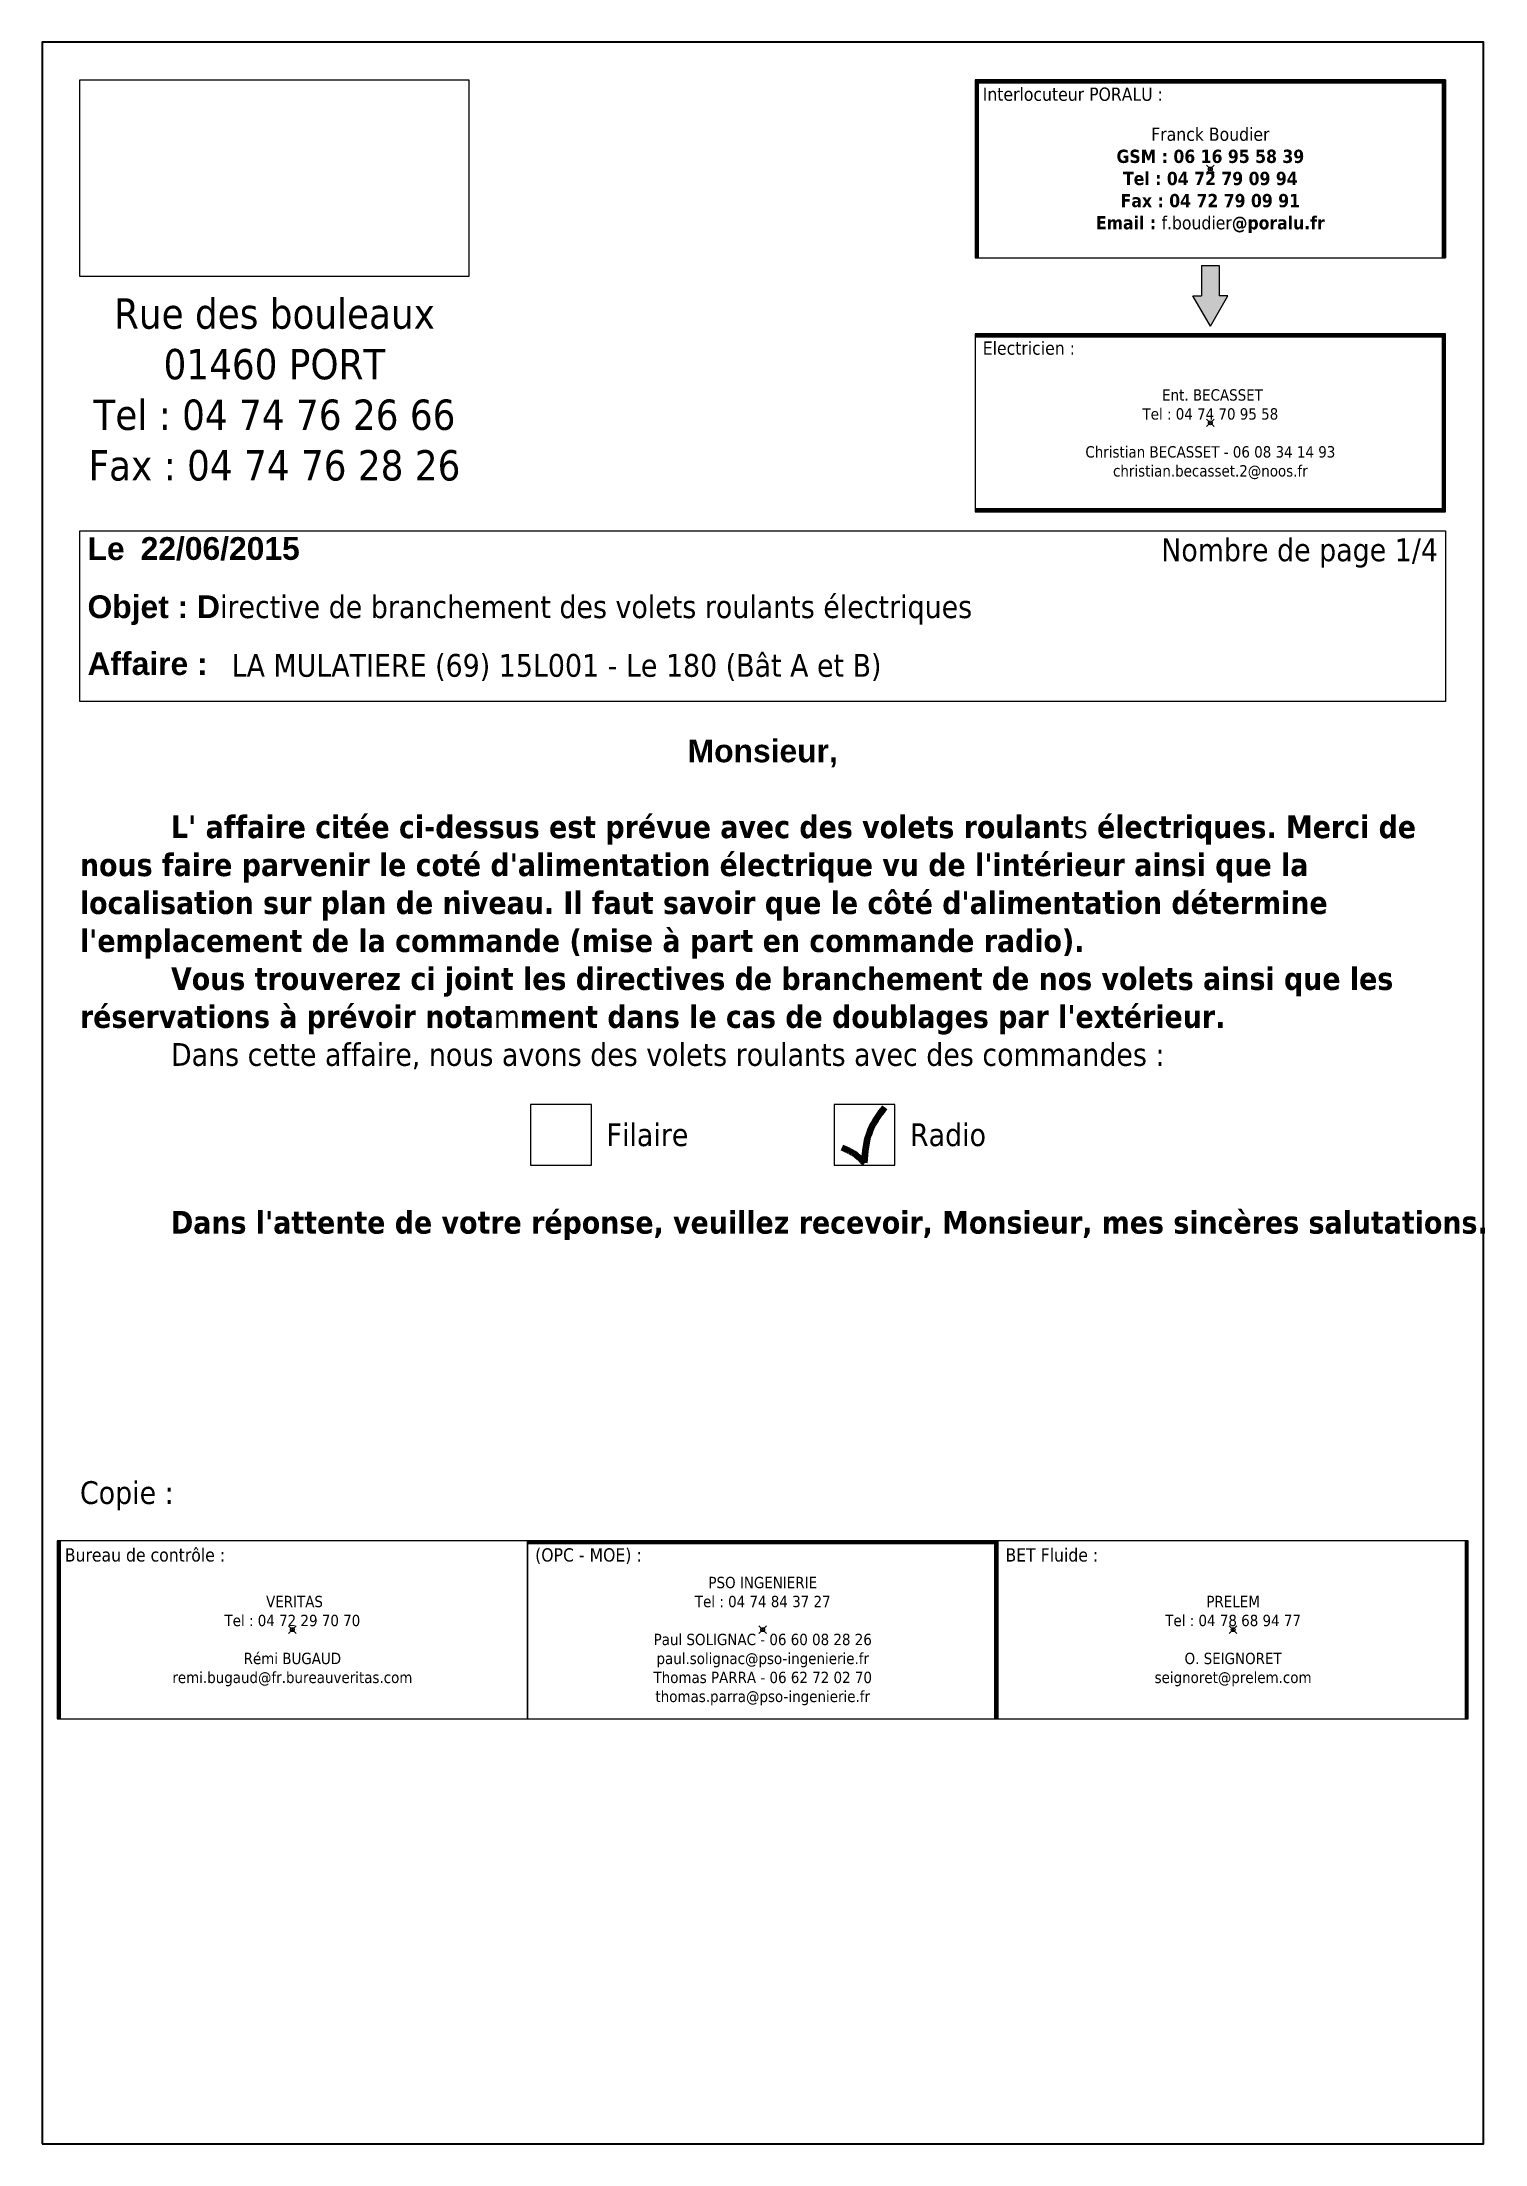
# Paper-space layout 'Demande Electricien' of a CAD drawing. Header units: millimetres. Extents: x 61 to 251, y 27 to 304.
# The model-space entities are those that its viewports show. They can reach past a viewport. Long polylines and large blocks are cut down to what shows.
import ezdxf
from ezdxf.enums import TextEntityAlignment as Align

# ---------------------------------------------------------------- set-up
doc = ezdxf.new("R2010")
doc.units = ezdxf.units.MM
doc.header["$PDMODE"] = 35
doc.header["$PDSIZE"] = 0.5
doc.layers.get('0').update_dxf_attribs({"lineweight": 13})
doc.layers.get('Defpoints').update_dxf_attribs({"true_color": 0xc2a584})
doc.layers.add('1 - Cache', color=7, linetype='Continuous', lineweight=0, true_color=0xffffff)
doc.layers.add('1 - Cartouche', color=7, linetype='Continuous', lineweight=13)
doc.layers.add('Texte', color=7, linetype='Continuous', lineweight=13)
doc.layers.add('Intouchable', color=252, linetype='Continuous', lineweight=13, plot=False)
doc.styles.add('Texte Poralu', font='tahomabd.ttf')
picture_1 = doc.add_image_def('image1.jpg', size_in_pixel=(1285, 649))

# ---------------------------------------------------------------- blocks, each defined once
blk = doc.blocks.new('*U191')
at = {"layer": '1 - Cartouche'}
blk.add_lwpolyline([(-4, -4), (4, -4), (4, 4), (-4, 4)], close=True, dxfattribs=at)
at = {"style": 'Texte Poralu'}
blk.add_attdef('DESIGNATION', text='', height=3, dxfattribs=at).set_placement((6, 0), align=Align.MIDDLE_LEFT)
blk = doc.blocks.new('*U265')
at = {"layer": '1 - Cartouche'}
blk.add_lwpolyline([(-4, -4), (4, -4), (4, 4), (-4, 4)], close=True, dxfattribs=at)
at = {"layer": '1 - Cartouche', "color": 3, "lineweight": 200}
for points in [[(0, -3.72), (0.73, 0.49), (2.69, 3.62)], [(-2.98, -1.69), (-1.38, -2.49), (0, -3.72)]]:
    blk.add_spline(points, degree=3, dxfattribs=at)
at = {"style": 'Texte Poralu'}
blk.add_attdef('DESIGNATION', text='', height=3, dxfattribs=at).set_placement((6, 0), align=Align.MIDDLE_LEFT)
blk = doc.blocks.new('*U25')
at = {"layer": '1 - Cartouche'}
blk.add_hatch(color=256, dxfattribs=at).paths.add_polyline_path([(2.31, 4), (1.15, 4), (1.15, 8), (-1.15, 8), (-1.15, 4), (-2.31, 4), (0, 0)])
for p, q in [((-1.15, 8), (1.15, 8)), ((-1.15, 8), (-1.15, 4)), ((1.15, 8), (1.15, 4)), ((0, 0), (-2.31, 4)), ((-2.31, 4), (-1.15, 4)), ((0, 0), (2.31, 4)), ((2.31, 4), (1.15, 4))]:
    blk.add_line(p, q, dxfattribs=at)
blk = doc.blocks.new('*U63')
at = {"layer": '1 - Cartouche'}
blk.add_lwpolyline([(0, -23.46), (62, -23.46), (62, 0), (0, 0)], close=True, dxfattribs=at)
at = {"layer": '1 - Cartouche', "insert": (1, -1), "char_height": 1.75, "attachment_point": 1, "style": 'Texte Poralu'}
blk.add_mtext('Interlocuteur PORALU :', dxfattribs=at)
at = {"layer": '1 - Cartouche', "insert": (31, -13.23), "char_height": 1.75, "width": 60, "attachment_point": 5, "style": 'Texte Poralu'}
blk.add_mtext('Franck Boudier\\P{\\fTahoma|b1|i0|c238|p34;GSM : 06 16 95 58 39\\PTel : 04 72 79 09 94\\PFax : 04 72 79 09 91}\\P{\\fTahoma|b1|i0|c238|p34;Email : }f.boudier{\\fTahoma|b1|i0|c238|p34;@poralu.fr}', dxfattribs=at)

msp = doc.modelspace()

# ---------------------------------------------------------------- linework, layer by layer
at = {"layer": '1 - Cartouche'}
for points in [[(-11438, 570.38), (-11376, 570.38), (-11376, 593.84), (-11438, 593.84)], [(-11500, 546.92), (-11438, 546.92), (-11438, 570.38), (-11500, 570.38)], [(-11438, 546.92), (-11376, 546.92), (-11376, 570.38), (-11438, 570.38)], [(-11376, 546.92), (-11314, 546.92), (-11314, 570.38), (-11376, 570.38)], [(-11500, 523.46), (-11438, 523.46), (-11438, 546.92), (-11500, 546.92)], [(-11438, 523.46), (-11376, 523.46), (-11376, 546.92), (-11438, 546.92)], [(-11376, 523.46), (-11314, 523.46), (-11314, 546.92), (-11376, 546.92)], [(-11500, 500), (-11438, 500), (-11438, 523.46), (-11500, 523.46)], [(-11438, 500), (-11376, 500), (-11376, 523.46), (-11438, 523.46)], [(-11376, 500), (-11314, 500), (-11314, 523.46), (-11376, 523.46)], [(-11314, 500), (-11252, 500), (-11252, 523.46), (-11314, 523.46)]]:
    msp.add_lwpolyline(points, close=True, dxfattribs=at)
at = {"layer": 'Defpoints', "color": 6, "const_width": 1}
msp.add_lwpolyline([(-11500, 593.84), (-11500, 500), (-11252, 500), (-11252, 523.46), (-11314, 523.46), (-11314, 570.38), (-11438, 570.38), (-11438, 593.84)], close=True, dxfattribs=at)
at = {"layer": 'Intouchable'}
for p in [(-11469, 582.11), (-11345, 558.65), (-11469, 535.19), (-11345, 535.19), (-11283, 511.73)]:
    msp.add_point(p, dxfattribs=at)
at = {"layer": 'Texte'}
msp.add_line((-11438, 593.84), (-11376, 570.38), dxfattribs=at)

# ---------------------------------------------------------------- block references
msp.add_blockref('*U63', (-11500, 593.84))

# ---------------------------------------------------------------- texts
at = {"layer": '1 - Cartouche', "char_height": 1.75, "attachment_point": 1, "style": 'Texte Poralu'}
for s, insert in [('(OPC - MOE) :', (-11375, 569.38)), ('Bureau de contrôle :', (-11499, 545.92)), ('BET Fluide :', (-11375, 545.92)), ('Electricien : ', (-11313, 522.46))]:
    msp.add_mtext(s, dxfattribs=dict(at, insert=insert))
at = {"layer": '1 - Cartouche', "char_height": 1.5, "width": 60, "attachment_point": 5, "style": 'Texte Poralu'}
for s, insert in [('PSO INGENIERIE\\PTel : 04 74 84 37 27\\P\\P\\pt30;Paul SOLIGNAC - 06 60 08 28 26\\P{\\fTahoma|b0|i0|c0|p34;paul.solignac@pso\\fArial|b0|i0|c0|p34;-\\fTahoma|b0|i0|c0|p34;ingenierie.fr\\P}Thomas PARRA - 06 62 72 02 70\\P{\\fTahoma|b0|i0|c0|p34;thomas.parra@pso\\fArial|b0|i0|c0|p34;-\\fTahoma|b0|i0|c0|p34;ingenierie.fr}', (-11345, 557.15)), (' VERITAS\\PTel : 04 72 29 70 70\\P\\PRémi BUGAUD\\P{\\fTahoma|b0|i0|c0|p34;remi.bugaud@fr.bureauveritas.com}', (-11469, 533.69)), ('PRELEM\\PTel : 04 78 68 94 77\\P\\P\\pt30;O. SEIGNORET\\P{\\fTahoma|b0|i0|c0|p34;seignoret@prelem.com}', (-11345, 533.69)), (' Ent. BECASSET\\PTel : 04 74 70 95 58\\P\\PChristian BECASSET - 06 08 34 14 93\\P{\\fTahoma|b0|i0|c0|p34;christian.becasset.2@noos.fr}', (-11283, 510.23))]:
    msp.add_mtext(s, dxfattribs=dict(at, insert=insert))

psp = doc.layouts.new('Demande Electricien')

# ---------------------------------------------------------------- linework, layer by layer
at = {"layer": '1 - Cartouche', "color": 0, "linetype": 'ByBlock', "lineweight": -2}
psp.add_lwpolyline([(60.72, 27.09), (250.72, 27.09), (250.72, 304.09), (60.72, 304.09)], close=True, dxfattribs=at)
at = {"layer": '1 - Cartouche'}
psp.add_lwpolyline([(245.72, 217.17), (65.72, 217.17), (65.72, 239.67), (245.72, 239.67)], close=True, dxfattribs=at)

# ---------------------------------------------------------------- block references
psp.add_blockref('*U25', (214.72, 266.63), dxfattribs=at)
for name, p, values in [('*U191', (129.13, 160.09), {'DESIGNATION': 'Filaire'}), ('*U265', (169.13, 160.09), {'DESIGNATION': 'Radio'})]:
    psp.add_blockref(name, p, dxfattribs=at).add_auto_attribs(values)

# ---------------------------------------------------------------- texts
at = {"insert": (85.72, 221.67), "char_height": 3, "attachment_point": 4, "style": 'Texte Poralu'}
psp.add_mtext('LA MULATIERE (69) 15L001 - Le 180 (Bât A et B)', dxfattribs=at)
at = {"layer": '1 - Cartouche', "style": 'Texte Poralu'}
for s, insert, char_height, attachment_point in [('Rue des bouleaux\\P01460 PORT\\PTel : 04 74 76 26 66\\PFax : 04 74 76 28 26', (91.36, 270.31), 4, 2), ('{\\fArial|b1|i0|c238|p34;Le} ', (66.72, 237.3), 3, 4), ('{\\fArial|b1|i0|c238|p34;22/06/2015}', (73.72, 237.3), 3, 4), ('Nombre de page 1/4', (244.72, 238.67), 3, 3), ('{\\fArial|b1|i0|c238|p34;Objet : D}irective de branchement des volets roulants électriques', (66.72, 231.17), 3, 1), ('{\\fArial|b1|i0|c238|p34;Affaire : } ', (66.72, 223.67), 3, 1), ('{\\fArial|b1|i0|c238|p34;Monsieur,}', (155.72, 212.17), 3, 2)]:
    psp.add_mtext(s, dxfattribs=dict(at, insert=insert, char_height=char_height, attachment_point=attachment_point))
at = {"layer": '1 - Cartouche', "char_height": 3, "width": 180, "attachment_point": 1, "style": 'Texte Poralu'}
for s, insert in [("\\pt12,36;{\\fTahoma|b1|i0|c238|p34;^IL' affaire citée ci-dessus est prévue avec des volets roulant}s{\\fTahoma|b1|i0|c238|p34; électriques. Merci de nous faire parvenir le coté d'alimentation électrique vu de l'intérieur ainsi que la localisation sur plan de niveau. Il faut savoir que le côté d'alimentation détermine l'emplacement de la commande (mise à part en commande radio).\\P^IVous trouverez ci joint les directives de branchement de nos volets ainsi que les réservations à prévoir nota}m{\\fTahoma|b1|i0|c238|p34;ment dans le cas de doublages par l'extérieur.}\\P^IDans cette affaire, nous avons des volets roulants avec des commandes :", (65.72, 202.17)), ("\\pt12,36;{\\fTahoma|b1|i0|c238|p34;^IDans l'attente de votre réponse, veuillez recevoir, Monsieur, mes sincères salutations.}", (65.72, 150.05)), ('Copie :', (65.72, 114.43))]:
    psp.add_mtext(s, dxfattribs=dict(at, insert=insert))

# ---------------------------------------------------------------- pictures from other files: only their frames are drawn
at = {"layer": '1 - Cache'}
image = psp.add_image(picture_1, insert=(65.72, 273.19), size_in_units=(51.27, 25.9), dxfattribs=at)
image.dxf.flags = 7

# ---------------------------------------------------------------- viewports
at = {"layer": 'Texte'}
psp.add_viewport(center=(214.72, 287.36), size=(62, 23.4595), view_center_point=(-11469, 582.11), view_height=23.4595, dxfattribs=at)
for center, view_center_point, status in [((214.72, 253.9), (-11283, 511.73), 3), ((93.72, 94.86), (-11469, 535.19), 4), ((155.72, 94.86), (-11345, 558.65), 5), ((217.72, 94.86), (-11345, 535.19), 6)]:
    psp.add_viewport(center=center, size=(62, 23.4595), view_center_point=view_center_point, view_height=23.4595, status=status, dxfattribs=at)

doc.saveas('drawing.dxf')
